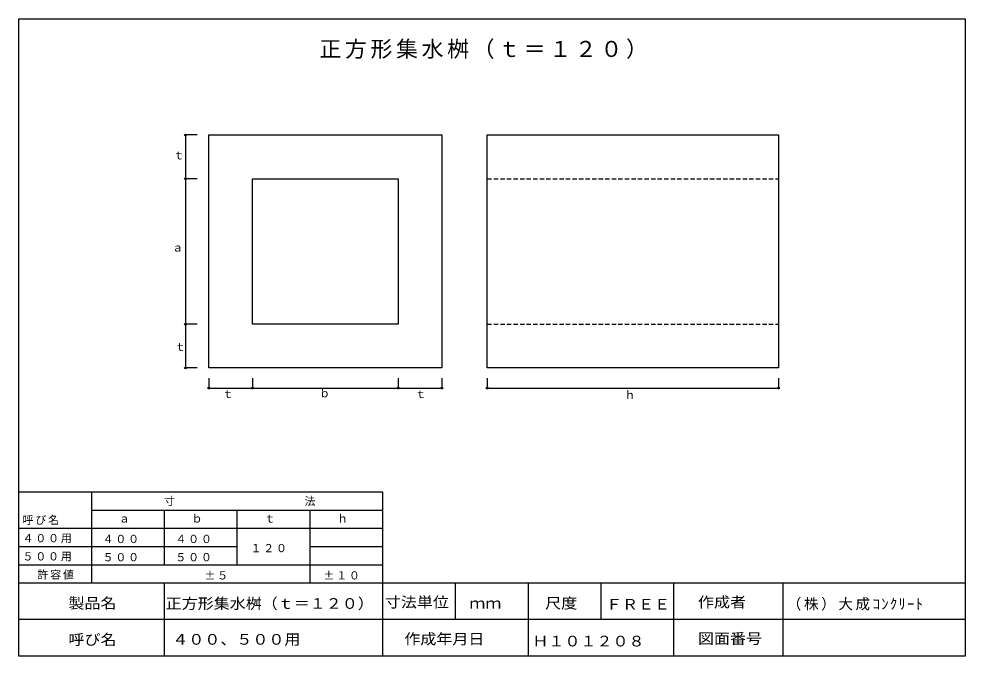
# Model space of a CAD drawing. Units: millimetres, scale not verified. Extents: x -1376 to 1224, y -809 to 941.
import ezdxf
from ezdxf.enums import TextEntityAlignment as Align

# ---------------------------------------------------------------- set-up
doc = ezdxf.new("R2010")
doc.units = ezdxf.units.MM
doc.header["$LTSCALE"] = 10
doc.header["$PDMODE"] = 32
doc.header["$PDSIZE"] = 5
doc.linetypes.add('DASHED1', pattern=[1.8, 1.2, -0.6])
doc.layers.add('0-0', color=7, linetype='Continuous')
doc.styles.add('ＭＳ ゴシック', font='')
doc.styles.get('ＭＳ ゴシック').set_extended_font_data('MS Gothic')

msp = doc.modelspace()

# ---------------------------------------------------------------- linework, layer by layer
at = {"layer": '0-0', "color": 4}
for p, q in [((-918.18, 622.05), (-918.18, 502.05)), ((-886.07, 622.05), (-918.18, 622.05)), ((-886.07, -17.95), (-918.18, -17.95)), ((-853.96, -45.47), (-853.96, -73)), ((-213.96, -45.47), (-213.96, -73)), ((-89.03, -45.47), (-89.03, -73)), ((710.97, -45.47), (710.97, -73)), ((-853.96, -73), (-733.96, -73)), ((-89.03, -73), (710.97, -73))]:
    msp.add_line(p, q, dxfattribs=at)
at = {"layer": '0-0'}
for p, q in [((-89.03, -17.95), (-89.03, 622.05)), ((-733.96, 102.05), (-733.96, 502.05)), ((-733.96, 502.05), (-333.96, 502.05)), ((710.97, -17.95), (-89.03, -17.95)), ((-376.06, -359.19), (-1376.06, -359.19)), ((-1176.06, -609.19), (-1176.06, -359.19)), ((-376.06, -609.19), (-376.06, -359.19)), ((-376.06, -409.19), (-1176.06, -409.19)), ((-976.06, -559.19), (-976.06, -409.19)), ((-776.06, -559.19), (-776.06, -409.19)), ((-576.06, -609.19), (-576.06, -409.19)), ((-376.06, -459.19), (-1376.06, -459.19)), ((-776.06, -509.19), (-1376.06, -509.19)), ((-376.06, -509.19), (-576.06, -509.19)), ((-376.06, -559.19), (-1376.06, -559.19)), ((1223.94, -609.19), (-576.06, -609.19))]:
    msp.add_line(p, q, dxfattribs=at)
at = {"layer": '0-0', "linetype": 'DASHED1'}
for p, q in [((-89.03, 502.05), (710.97, 502.05)), ((-89.03, 102.05), (710.97, 102.05))]:
    msp.add_line(p, q, dxfattribs=at)
at = {"layer": '0-0', "color": 2}
for p, q in [((1223.94, -609.19), (-1376.06, -609.19)), ((-976.06, -809.19), (-976.06, -609.19)), ((-376.06, -809.19), (-376.06, -609.19)), ((-176.06, -709.19), (-176.06, -609.19)), ((23.94, -809.19), (23.94, -609.19)), ((223.94, -709.19), (223.94, -609.19)), ((423.94, -809.19), (423.94, -609.19)), ((723.94, -809.19), (723.94, -609.19)), ((1223.94, -709.19), (-1376.06, -709.19)), ((1223.94, -809.19), (-1376.06, -809.19))]:
    msp.add_line(p, q, dxfattribs=at)
msp.add_lwpolyline([(-1376.06, -809.19), (-1376.06, 940.81), (1223.94, 940.81), (1223.94, -809.19)], dxfattribs=at)
at = {"layer": '0-0'}
msp.add_lwpolyline([(-213.96, 622.05), (-213.96, -17.95), (-853.96, -17.95), (-853.96, 622.05)], close=True, dxfattribs=at)
for points in [[(-89.03, 622.05), (710.97, 622.05), (710.97, -17.95)], [(-333.96, 502.05), (-333.96, 102.05), (-733.96, 102.05)]]:
    msp.add_lwpolyline(points, dxfattribs=at)
at = {"layer": '0-0', "color": 4}
for points in [[(-886.07, 502.05), (-918.18, 502.05), (-918.18, 102.05)], [(-886.07, 102.05), (-918.18, 102.05), (-918.18, -17.95)], [(-733.96, -45.47), (-733.96, -73), (-333.96, -73)], [(-333.96, -45.47), (-333.96, -73), (-213.96, -73)]]:
    msp.add_lwpolyline(points, dxfattribs=at)
for p in [(-918.18, 622.05), (-918.18, 502.05), (-918.18, 102.05), (-918.18, -17.95), (-853.96, -73), (-733.96, -73), (-333.96, -73), (-213.96, -73), (-89.03, -73), (710.97, -73)]:
    msp.add_point(p, dxfattribs=at)

# ---------------------------------------------------------------- texts
at = {"layer": '0-0', "style": 'ＭＳ ゴシック'}
for s, p in [('ｔ', (-951.66, 548.36)), ('ａ', (-954.87, 295.14)), ('ｔ', (-948.07, 22.2)), ('ｂ', (-551.23, -105.1)), ('ｔ', (-816.98, -107.1)), ('ｔ', (-287.23, -107.1)), ('ｈ', (288.17, -109.69)), ('ａ', (-1101.54, -449.19)), ('ｂ', (-901.54, -449.19)), ('ｔ', (-701.54, -449.19)), ('ｈ', (-501.54, -449.19))]:
    msp.add_text(s, height=21.99, dxfattribs=at).set_placement(p, align=Align.BOTTOM_LEFT)
at = {"layer": '0-0', "style": 'ＭＳ ゴシック', "width": 1.1}
for s, p in [('製品名', (-1239.99, -687.41)), ('正方形集水桝（ｔ＝１２０）', (-972.88, -688.24)), ('寸法単位', (-370.56, -684.43)), ('尺度', (70.1, -687.41)), ('作成者', (489.93, -684.43)), ('ｍｍ', (-138.32, -687.41)), ('ＦＲＥＥ', (237.32, -690.42)), ('呼び名', (-1239.99, -787.41)), ('４００、５００用', (-954.55, -786.76)), ('作成年月日', (-316.97, -785.66)), ('Ｈ１０１２０８', (35.01, -791.57)), ('図面番号', (489.93, -784.43))]:
    msp.add_text(s, height=29.33, dxfattribs=at).set_placement(p, align=Align.BOTTOM_LEFT)
at = {"layer": '0-0', "color": 3, "insert": (-550.25, 830.62), "char_height": 43.99, "attachment_point": 7, "style": 'ＭＳ ゴシック'}
msp.add_mtext('\\T1.17;正方形集水桝（ｔ＝１２０）', dxfattribs=at)
at = {"layer": '0-0', "attachment_point": 7, "style": 'ＭＳ ゴシック'}
for s, insert, char_height in [('\\T1.17;寸\u3000\u3000\u3000\u3000\u3000\u3000\u3000\u3000\u3000\u3000法', (-977.34, -397.32), 21.99), ('\\T1.17;呼び名', (-1366.06, -449.19), 21.99), ('\\T1.17;４００用', (-1366.06, -499.19), 21.99), ('\\T1.17;４００', (-1146.06, -499.19), 21.99), ('\\T1.17;４００', (-946.06, -499.19), 21.99), ('\\T1.17;１２０', (-739.77, -524.24), 21.99), ('\\T1.17;５００用', (-1366.06, -549.19), 21.99), ('\\T1.17;５００', (-1146.06, -549.19), 21.99), ('\\T1.17;５００', (-946.06, -549.19), 21.99), ('\\T1.17;許容値', (-1325.08, -599.19), 21.99), ('\\T1.17;±５', (-866.19, -599.19), 21.99), ('\\T1.17;±１０', (-539.36, -599.19), 21.99), ('\\T1.18;（株）大成ｺﾝｸﾘｰﾄ', (734.08, -684.43), 29.33)]:
    msp.add_mtext(s, dxfattribs=dict(at, insert=insert, char_height=char_height))

doc.saveas('drawing.dxf')
